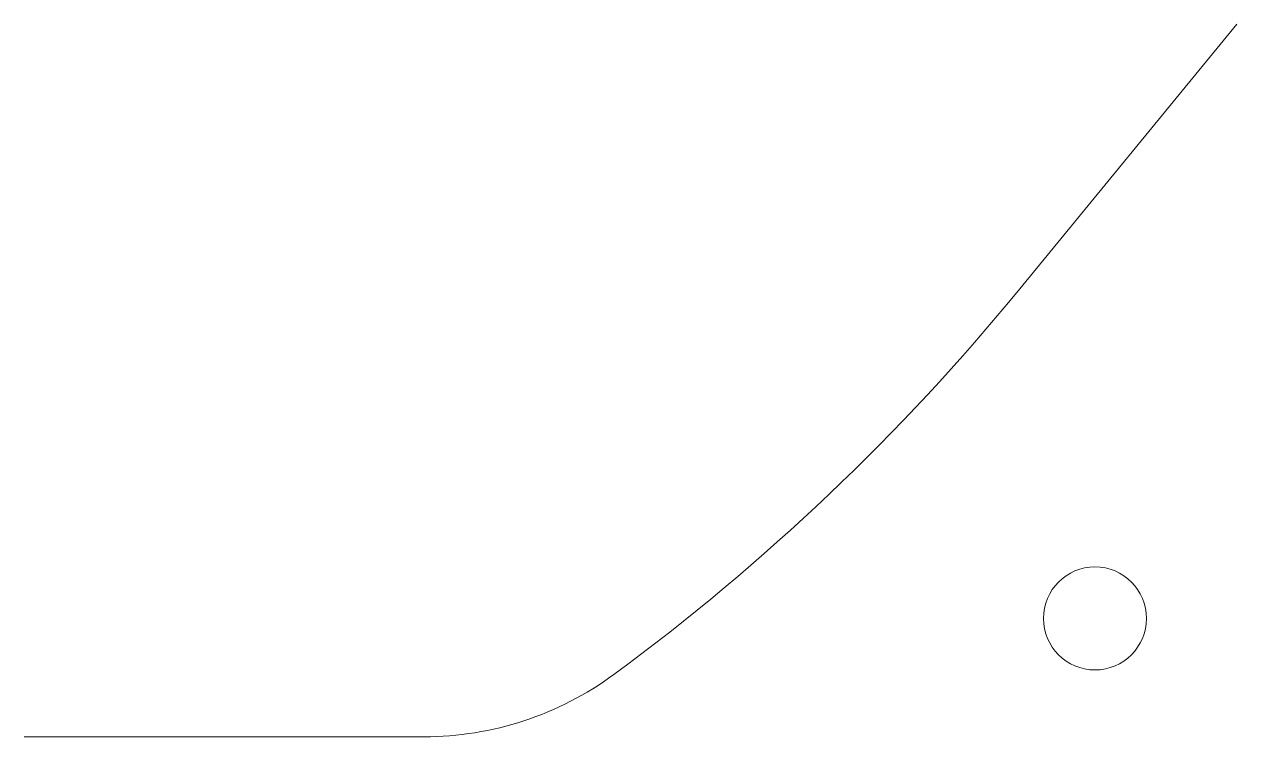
# Model space of a CAD drawing. Header units: millimetres. Extents: x -43 to 114, y -48 to 48.
# Drawn here: x -5.83 to 29.5, y 24.2 to 44.95 of the extents above; entities that cross this region are included whole.
import ezdxf

# ---------------------------------------------------------------- set-up
doc = ezdxf.new("R2010")
doc.units = ezdxf.units.MM
doc.layers.add('1', color=7, linetype='Continuous', true_color=0xffffff)

msp = doc.modelspace()

# ---------------------------------------------------------------- linework, layer by layer
at = {"layer": '1', "color": 3, "linetype": 'Continuous', "lineweight": 18}
for p, q in [((29.502526, 44.949972), (23.177926, 37.243794)), ((0, 24.195533), (-5.826392, 24.195533)), ((5.826392, 24.195533), (0, 24.195533))]:
    msp.add_line(p, q, dxfattribs=at)
msp.add_circle((25.371621, 27.641642), 1.5, dxfattribs=at)
for centre, radius, start, end in [((-27.152842, 78.37568), 65, 306.327338, 320.743124), ((5.826392, 33.524762), 9.329229, 270, 306.327338)]:
    msp.add_arc(centre, radius, start, end, dxfattribs=at)

doc.saveas('drawing.dxf')
